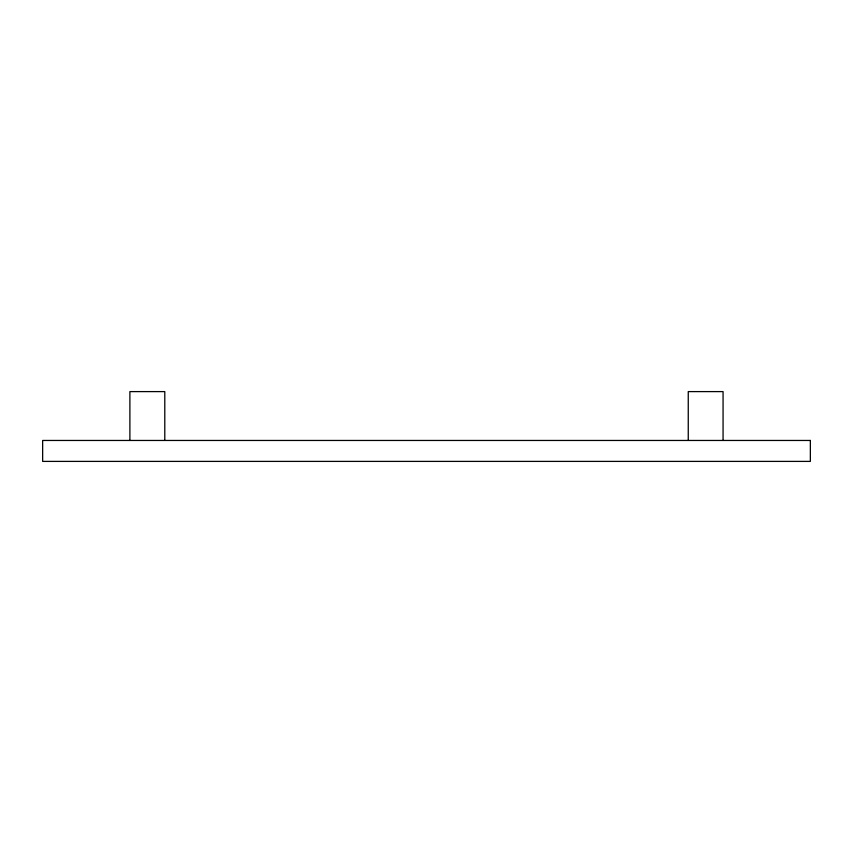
<?xml version="1.0" encoding="UTF-8"?>
<svg xmlns="http://www.w3.org/2000/svg" width="853" height="853" viewBox="0 0 853 853"><rect width="100%" height="100%" fill="white"/><g stroke="black" fill="none" stroke-linecap="round" stroke-linejoin="round"><path stroke-width="1.28" d="M723.067 440.457L723.067 391.602L688.254 391.602L688.254 440.457M164.789 440.457L164.789 391.602L129.891 391.602L129.891 440.457M810.35 440.457L42.65 440.457L42.65 461.398L810.35 461.398L810.35 440.457"/></g></svg>
